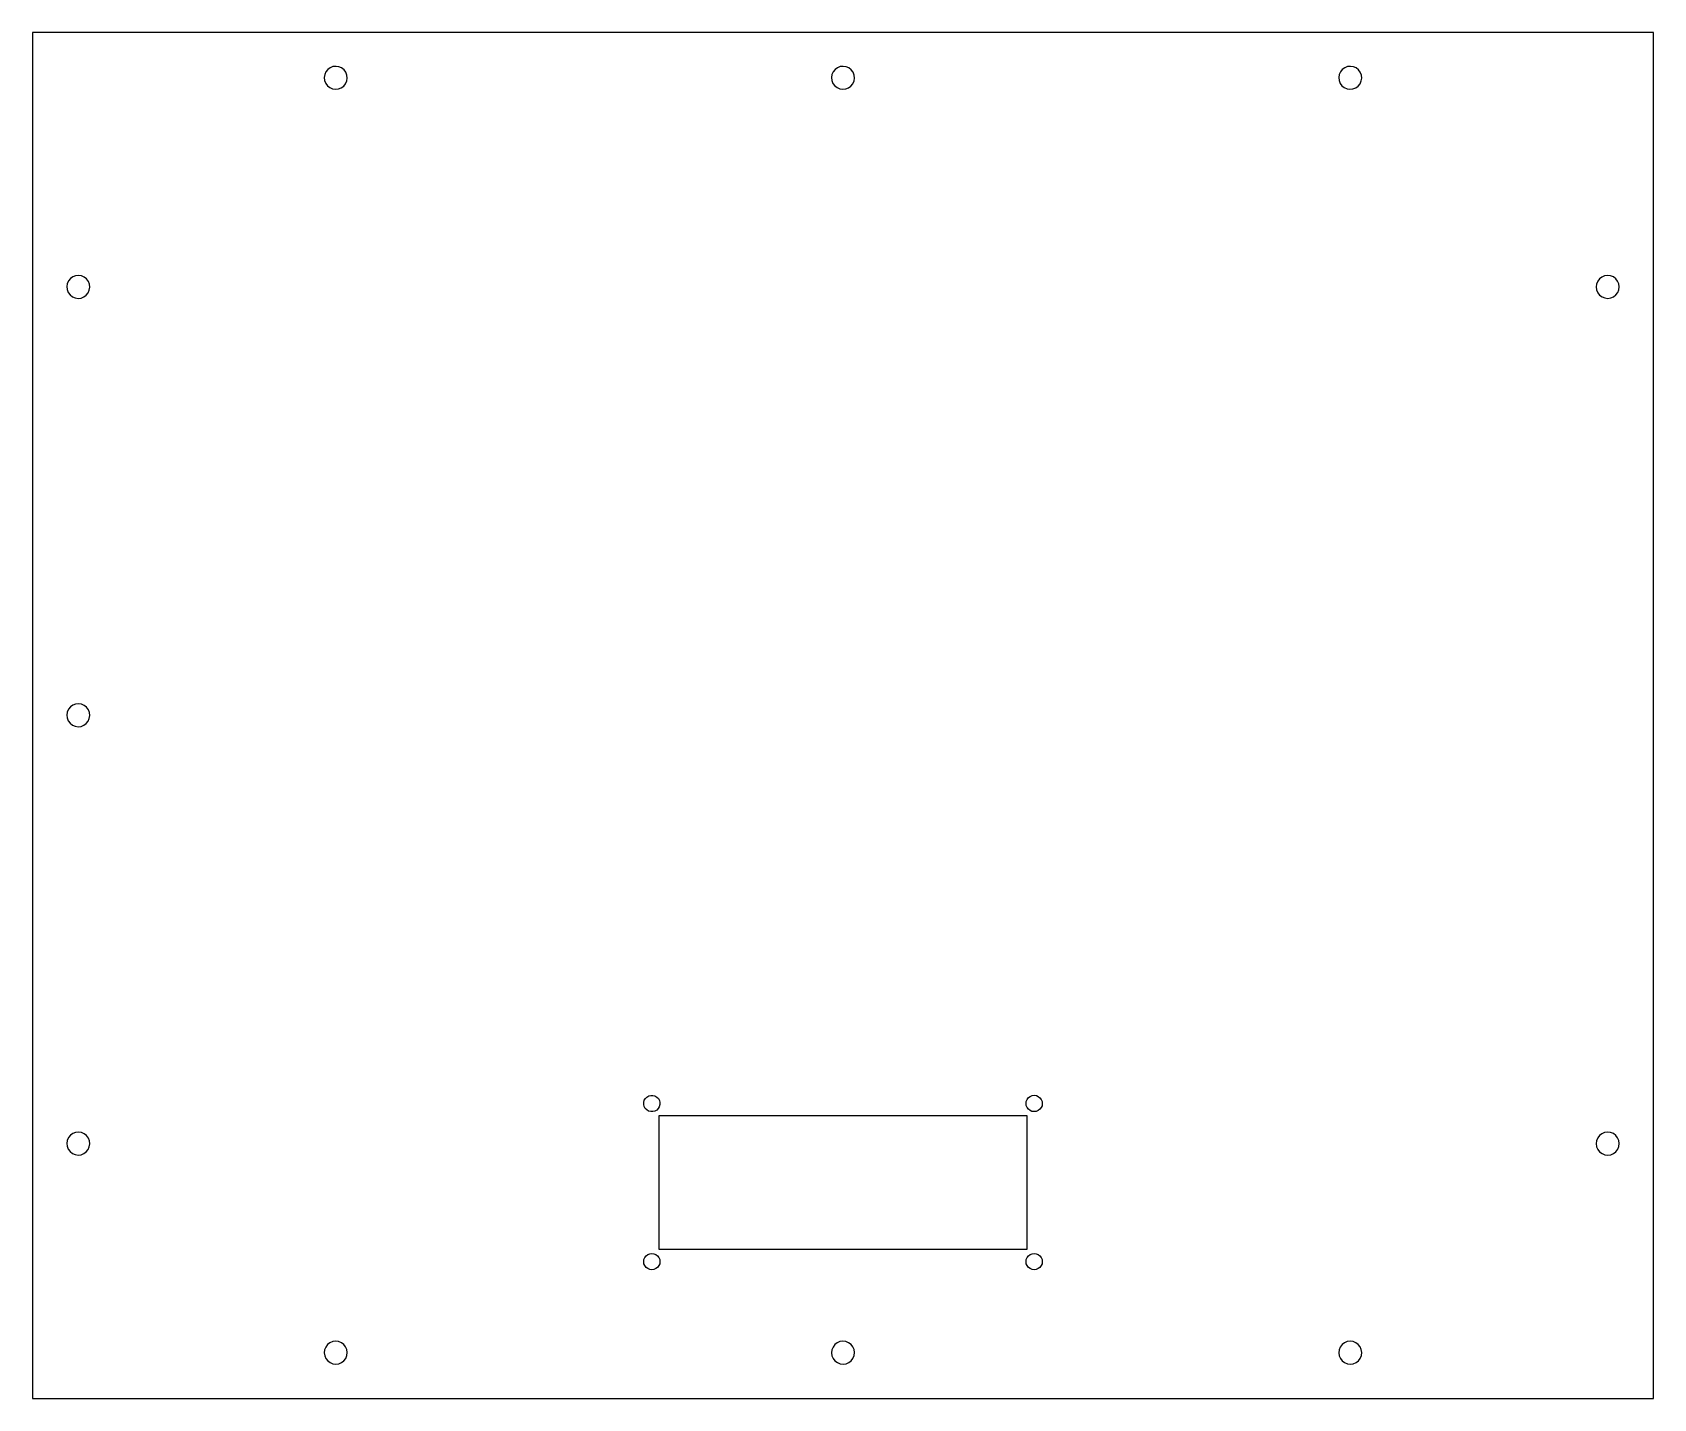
# Model space of a CAD drawing. Extents: x -264 to 54, y -139 to 129.
import ezdxf

# ---------------------------------------------------------------- set-up
doc = ezdxf.new("R2010")
doc.units = 0
doc.header["$MEASUREMENT"] = 0
doc.layers.get('0').update_dxf_attribs({"linetype": 'CONTINUOUS'})

msp = doc.modelspace()

# ---------------------------------------------------------------- linework, layer by layer
for p, q in [((53.61, 129.32), (-264.39, 129.32)), ((-264.39, 129.32), (-264.39, -138.58)), ((53.61, -138.58), (53.61, 129.32)), ((-207.05, 121.05), (-207.14, 120.47)), ((-206.81, 121.59), (-207.05, 121.05)), ((-206.45, 122.05), (-206.81, 121.59)), ((-205.97, 122.39), (-206.45, 122.05)), ((-205.43, 122.61), (-205.97, 122.39)), ((-204.84, 122.67), (-205.43, 122.61)), ((-204.26, 122.58), (-204.84, 122.67)), ((-203.73, 122.35), (-204.26, 122.58)), ((-203.27, 121.98), (-203.73, 122.35)), ((-202.92, 121.51), (-203.27, 121.98)), ((-202.71, 120.96), (-202.92, 121.51)), ((-202.64, 120.38), (-202.71, 120.96)), ((-107.55, 121.05), (-107.64, 120.47)), ((-107.31, 121.59), (-107.55, 121.05)), ((-106.95, 122.05), (-107.31, 121.59)), ((-106.47, 122.39), (-106.95, 122.05)), ((-105.93, 122.61), (-106.47, 122.39)), ((-105.34, 122.67), (-105.93, 122.61)), ((-104.76, 122.58), (-105.34, 122.67)), ((-104.23, 122.35), (-104.76, 122.58)), ((-103.77, 121.98), (-104.23, 122.35)), ((-103.42, 121.51), (-103.77, 121.98)), ((-103.21, 120.96), (-103.42, 121.51)), ((-103.14, 120.38), (-103.21, 120.96)), ((-8.05, 121.05), (-8.14, 120.47)), ((-7.81, 121.59), (-8.05, 121.05)), ((-7.45, 122.05), (-7.81, 121.59)), ((-6.97, 122.39), (-7.45, 122.05)), ((-6.43, 122.61), (-6.97, 122.39)), ((-5.84, 122.67), (-6.43, 122.61)), ((-5.26, 122.58), (-5.84, 122.67)), ((-4.73, 122.35), (-5.26, 122.58)), ((-4.27, 121.98), (-4.73, 122.35)), ((-3.92, 121.51), (-4.27, 121.98)), ((-3.71, 120.96), (-3.92, 121.51)), ((-3.64, 120.38), (-3.71, 120.96)), ((-207.14, 120.47), (-207.07, 119.89)), ((-207.07, 119.89), (-206.86, 119.34)), ((-206.86, 119.34), (-206.51, 118.86)), ((-206.51, 118.86), (-206.05, 118.5)), ((-206.05, 118.5), (-205.52, 118.26)), ((-205.52, 118.26), (-204.94, 118.17)), ((-204.94, 118.17), (-204.35, 118.24)), ((-204.35, 118.24), (-203.8, 118.45)), ((-203.8, 118.45), (-203.33, 118.8)), ((-203.33, 118.8), (-202.96, 119.26)), ((-202.96, 119.26), (-202.73, 119.8)), ((-202.73, 119.8), (-202.64, 120.38)), ((-107.64, 120.47), (-107.57, 119.89)), ((-107.57, 119.89), (-107.36, 119.34)), ((-107.36, 119.34), (-107.01, 118.86)), ((-107.01, 118.86), (-106.55, 118.5)), ((-106.55, 118.5), (-106.02, 118.26)), ((-106.02, 118.26), (-105.44, 118.17)), ((-105.44, 118.17), (-104.85, 118.24)), ((-104.85, 118.24), (-104.3, 118.45)), ((-104.3, 118.45), (-103.83, 118.8)), ((-103.83, 118.8), (-103.46, 119.26)), ((-103.46, 119.26), (-103.23, 119.8)), ((-103.23, 119.8), (-103.14, 120.38)), ((-8.14, 120.47), (-8.07, 119.89)), ((-8.07, 119.89), (-7.86, 119.34)), ((-7.86, 119.34), (-7.51, 118.86)), ((-7.51, 118.86), (-7.05, 118.5)), ((-7.05, 118.5), (-6.52, 118.26)), ((-6.52, 118.26), (-5.94, 118.17)), ((-5.94, 118.17), (-5.35, 118.24)), ((-5.35, 118.24), (-4.8, 118.45)), ((-4.8, 118.45), (-4.33, 118.8)), ((-4.33, 118.8), (-3.96, 119.26)), ((-3.96, 119.26), (-3.73, 119.8)), ((-3.73, 119.8), (-3.64, 120.38)), ((-257.55, 80.05), (-257.64, 79.47)), ((-257.31, 80.59), (-257.55, 80.05)), ((-256.95, 81.05), (-257.31, 80.59)), ((-256.47, 81.39), (-256.95, 81.05)), ((-255.93, 81.61), (-256.47, 81.39)), ((-255.34, 81.67), (-255.93, 81.61)), ((-254.76, 81.58), (-255.34, 81.67)), ((-254.23, 81.35), (-254.76, 81.58)), ((-253.77, 80.98), (-254.23, 81.35)), ((-253.42, 80.51), (-253.77, 80.98)), ((-253.21, 79.96), (-253.42, 80.51)), ((-253.14, 79.38), (-253.21, 79.96)), ((42.43, 79.99), (42.36, 79.41)), ((42.65, 80.53), (42.43, 79.99)), ((43.01, 81), (42.65, 80.53)), ((43.47, 81.36), (43.01, 81)), ((44.01, 81.59), (43.47, 81.36)), ((44.59, 81.67), (44.01, 81.59)), ((45.18, 81.6), (44.59, 81.67)), ((45.72, 81.38), (45.18, 81.6)), ((46.19, 81.03), (45.72, 81.38)), ((46.55, 80.56), (46.19, 81.03)), ((46.78, 80.02), (46.55, 80.56)), ((46.86, 79.44), (46.78, 80.02)), ((-257.64, 79.47), (-257.57, 78.89)), ((-257.57, 78.89), (-257.36, 78.34)), ((-257.36, 78.34), (-257.01, 77.86)), ((-257.01, 77.86), (-256.55, 77.5)), ((-256.55, 77.5), (-256.02, 77.26)), ((-256.02, 77.26), (-255.44, 77.17)), ((-255.44, 77.17), (-254.85, 77.24)), ((-254.85, 77.24), (-254.3, 77.45)), ((-254.3, 77.45), (-253.83, 77.8)), ((-253.83, 77.8), (-253.46, 78.26)), ((-253.46, 78.26), (-253.23, 78.8)), ((-253.23, 78.8), (-253.14, 79.38)), ((42.36, 79.41), (42.44, 78.82)), ((42.44, 78.82), (42.67, 78.28)), ((42.67, 78.28), (43.03, 77.82)), ((43.03, 77.82), (43.5, 77.47)), ((43.5, 77.47), (44.04, 77.25)), ((44.04, 77.25), (44.63, 77.17)), ((44.63, 77.17), (45.21, 77.25)), ((45.21, 77.25), (45.75, 77.48)), ((45.75, 77.48), (46.21, 77.84)), ((46.21, 77.84), (46.57, 78.31)), ((46.57, 78.31), (46.79, 78.86)), ((46.79, 78.86), (46.86, 79.44)), ((-256.95, -2.95), (-257.31, -3.41)), ((-256.47, -2.61), (-256.95, -2.95)), ((-255.93, -2.39), (-256.47, -2.61)), ((-255.34, -2.33), (-255.93, -2.39)), ((-254.76, -2.42), (-255.34, -2.33)), ((-254.23, -2.65), (-254.76, -2.42)), ((-253.77, -3.02), (-254.23, -2.65)), ((-253.42, -3.49), (-253.77, -3.02)), ((-257.55, -3.95), (-257.64, -4.53)), ((-257.64, -4.53), (-257.57, -5.11)), ((-257.57, -5.11), (-257.36, -5.66)), ((-257.31, -3.41), (-257.55, -3.95)), ((-257.36, -5.66), (-257.01, -6.14)), ((-257.01, -6.14), (-256.55, -6.5)), ((-254.3, -6.55), (-253.83, -6.2)), ((-253.83, -6.2), (-253.46, -5.74)), ((-253.46, -5.74), (-253.23, -5.2)), ((-253.21, -4.04), (-253.42, -3.49)), ((-253.23, -5.2), (-253.14, -4.62)), ((-253.14, -4.62), (-253.21, -4.04)), ((-256.55, -6.5), (-256.02, -6.74)), ((-256.02, -6.74), (-255.44, -6.83)), ((-255.44, -6.83), (-254.85, -6.76)), ((-254.85, -6.76), (-254.3, -6.55)), ((-144.15, -79.73), (-143.85, -79.44)), ((-143.85, -79.44), (-143.49, -79.23)), ((-143.49, -79.23), (-143.09, -79.13)), ((-143.09, -79.13), (-142.67, -79.13)), ((-142.67, -79.13), (-142.27, -79.24)), ((-142.27, -79.24), (-141.91, -79.45)), ((-141.91, -79.45), (-141.61, -79.75)), ((-69.01, -79.57), (-68.68, -79.32)), ((-68.68, -79.32), (-68.29, -79.17)), ((-68.29, -79.17), (-67.88, -79.11)), ((-67.88, -79.11), (-67.46, -79.17)), ((-67.46, -79.17), (-67.08, -79.33)), ((-67.08, -79.33), (-66.75, -79.59)), ((-144.48, -80.91), (-144.47, -80.49)), ((-144.37, -81.32), (-144.48, -80.91)), ((-144.47, -80.49), (-144.36, -80.09)), ((-144.17, -81.68), (-144.37, -81.32)), ((-144.36, -80.09), (-144.15, -79.73)), ((-143.87, -81.98), (-144.17, -81.68)), ((-143.51, -82.19), (-143.87, -81.98)), ((-143.11, -82.3), (-143.51, -82.19)), ((-142.69, -82.3), (-143.11, -82.3)), ((-142.29, -82.2), (-142.69, -82.3)), ((-141.92, -81.99), (-142.29, -82.2)), ((-141.63, -81.7), (-141.92, -81.99)), ((-141.42, -81.34), (-141.63, -81.7)), ((-141.61, -79.75), (-141.41, -80.11)), ((-141.3, -80.93), (-141.42, -81.34)), ((-141.41, -80.11), (-141.3, -80.52)), ((-141.3, -80.52), (-141.3, -80.93)), ((-69.49, -80.7), (-69.43, -80.29)), ((-69.44, -81.12), (-69.49, -80.7)), ((-69.28, -81.5), (-69.44, -81.12)), ((-69.43, -80.29), (-69.27, -79.9)), ((-69.03, -81.84), (-69.28, -81.5)), ((-69.27, -79.9), (-69.01, -79.57)), ((-68.7, -82.09), (-69.03, -81.84)), ((-68.32, -82.26), (-68.7, -82.09)), ((-67.9, -82.31), (-68.32, -82.26)), ((-67.49, -82.26), (-67.9, -82.31)), ((-67.1, -82.11), (-67.49, -82.26)), ((-66.77, -81.85), (-67.1, -82.11)), ((-66.51, -81.52), (-66.77, -81.85)), ((-66.75, -79.59), (-66.5, -79.92)), ((-66.35, -81.14), (-66.51, -81.52)), ((-66.5, -79.92), (-66.34, -80.31)), ((-66.29, -80.73), (-66.35, -81.14)), ((-66.34, -80.31), (-66.29, -80.73)), ((-141.49, -83.11), (-141.49, -109.31)), ((-69.29, -83.11), (-141.49, -83.11)), ((-69.29, -109.31), (-69.29, -83.11)), ((-257.55, -87.95), (-257.64, -88.53)), ((-257.64, -88.53), (-257.57, -89.11)), ((-257.31, -87.41), (-257.55, -87.95)), ((-256.95, -86.95), (-257.31, -87.41)), ((-256.47, -86.61), (-256.95, -86.95)), ((-255.93, -86.39), (-256.47, -86.61)), ((-255.34, -86.33), (-255.93, -86.39)), ((-254.76, -86.42), (-255.34, -86.33)), ((-254.23, -86.65), (-254.76, -86.42)), ((-253.77, -87.02), (-254.23, -86.65)), ((-253.42, -87.49), (-253.77, -87.02)), ((-253.21, -88.04), (-253.42, -87.49)), ((-253.23, -89.2), (-253.14, -88.62)), ((-253.14, -88.62), (-253.21, -88.04)), ((42.43, -88.01), (42.36, -88.59)), ((42.36, -88.59), (42.44, -89.18)), ((42.65, -87.47), (42.43, -88.01)), ((43.01, -87), (42.65, -87.47)), ((43.47, -86.64), (43.01, -87)), ((44.01, -86.41), (43.47, -86.64)), ((44.59, -86.33), (44.01, -86.41)), ((45.18, -86.4), (44.59, -86.33)), ((45.72, -86.62), (45.18, -86.4)), ((46.19, -86.97), (45.72, -86.62)), ((46.55, -87.44), (46.19, -86.97)), ((46.78, -87.98), (46.55, -87.44)), ((46.86, -88.56), (46.78, -87.98)), ((46.79, -89.14), (46.86, -88.56)), ((-257.57, -89.11), (-257.36, -89.66)), ((-257.36, -89.66), (-257.01, -90.14)), ((-257.01, -90.14), (-256.55, -90.5)), ((-256.55, -90.5), (-256.02, -90.74)), ((-256.02, -90.74), (-255.44, -90.83)), ((-255.44, -90.83), (-254.85, -90.76)), ((-254.85, -90.76), (-254.3, -90.55)), ((-254.3, -90.55), (-253.83, -90.2)), ((-253.83, -90.2), (-253.46, -89.74)), ((-253.46, -89.74), (-253.23, -89.2)), ((42.44, -89.18), (42.67, -89.72)), ((42.67, -89.72), (43.03, -90.18)), ((43.03, -90.18), (43.5, -90.53)), ((43.5, -90.53), (44.04, -90.75)), ((44.04, -90.75), (44.63, -90.83)), ((44.63, -90.83), (45.21, -90.75)), ((45.21, -90.75), (45.75, -90.52)), ((45.75, -90.52), (46.21, -90.16)), ((46.21, -90.16), (46.57, -89.69)), ((46.57, -89.69), (46.79, -89.14)), ((-144.49, -111.71), (-144.44, -111.3)), ((-144.44, -111.3), (-144.28, -110.91)), ((-144.28, -110.91), (-144.02, -110.58)), ((-144.02, -110.58), (-143.69, -110.33)), ((-143.69, -110.33), (-143.3, -110.17)), ((-143.3, -110.17), (-142.89, -110.11)), ((-142.89, -110.11), (-142.48, -110.17)), ((-142.48, -110.17), (-142.09, -110.33)), ((-142.09, -110.33), (-141.76, -110.58)), ((-141.76, -110.58), (-141.5, -110.91)), ((-141.5, -110.91), (-141.34, -111.3)), ((-141.49, -109.31), (-69.29, -109.31)), ((-141.34, -111.3), (-141.29, -111.71)), ((-69.49, -111.71), (-69.44, -111.3)), ((-69.44, -111.3), (-69.28, -110.91)), ((-69.28, -110.91), (-69.02, -110.58)), ((-69.02, -110.58), (-68.69, -110.33)), ((-68.69, -110.33), (-68.3, -110.17)), ((-68.3, -110.17), (-67.89, -110.11)), ((-67.89, -110.11), (-67.48, -110.17)), ((-67.48, -110.17), (-67.09, -110.33)), ((-67.09, -110.33), (-66.76, -110.58)), ((-66.76, -110.58), (-66.5, -110.91)), ((-66.5, -110.91), (-66.34, -111.3)), ((-66.34, -111.3), (-66.29, -111.71)), ((-144.44, -112.13), (-144.49, -111.71)), ((-144.28, -112.51), (-144.44, -112.13)), ((-144.02, -112.85), (-144.28, -112.51)), ((-143.69, -113.1), (-144.02, -112.85)), ((-143.3, -113.26), (-143.69, -113.1)), ((-142.89, -113.31), (-143.3, -113.26)), ((-142.48, -113.26), (-142.89, -113.31)), ((-142.09, -113.1), (-142.48, -113.26)), ((-141.76, -112.85), (-142.09, -113.1)), ((-141.5, -112.51), (-141.76, -112.85)), ((-141.34, -112.13), (-141.5, -112.51)), ((-141.29, -111.71), (-141.34, -112.13)), ((-69.44, -112.13), (-69.49, -111.71)), ((-69.28, -112.51), (-69.44, -112.13)), ((-69.02, -112.85), (-69.28, -112.51)), ((-68.69, -113.1), (-69.02, -112.85)), ((-68.3, -113.26), (-68.69, -113.1)), ((-67.89, -113.31), (-68.3, -113.26)), ((-67.48, -113.26), (-67.89, -113.31)), ((-67.09, -113.1), (-67.48, -113.26)), ((-66.76, -112.85), (-67.09, -113.1)), ((-66.5, -112.51), (-66.76, -112.85)), ((-66.34, -112.13), (-66.5, -112.51)), ((-66.29, -111.71), (-66.34, -112.13)), ((-207.07, -129.01), (-207.14, -129.59)), ((-207.14, -129.59), (-207.06, -130.18)), ((-206.85, -128.47), (-207.07, -129.01)), ((-207.06, -130.18), (-206.83, -130.72)), ((-206.49, -128), (-206.85, -128.47)), ((-206.03, -127.64), (-206.49, -128)), ((-205.49, -127.41), (-206.03, -127.64)), ((-204.91, -127.33), (-205.49, -127.41)), ((-204.32, -127.4), (-204.91, -127.33)), ((-203.78, -127.62), (-204.32, -127.4)), ((-203.31, -127.97), (-203.78, -127.62)), ((-202.95, -128.44), (-203.31, -127.97)), ((-202.72, -128.98), (-202.95, -128.44)), ((-202.93, -130.69), (-202.71, -130.14)), ((-202.64, -129.56), (-202.72, -128.98)), ((-202.71, -130.14), (-202.64, -129.56)), ((-107.57, -129.01), (-107.64, -129.59)), ((-107.64, -129.59), (-107.56, -130.18)), ((-107.35, -128.47), (-107.57, -129.01)), ((-107.56, -130.18), (-107.33, -130.72)), ((-106.99, -128), (-107.35, -128.47)), ((-106.53, -127.64), (-106.99, -128)), ((-105.99, -127.41), (-106.53, -127.64)), ((-105.41, -127.33), (-105.99, -127.41)), ((-104.82, -127.4), (-105.41, -127.33)), ((-104.28, -127.62), (-104.82, -127.4)), ((-103.81, -127.97), (-104.28, -127.62)), ((-103.45, -128.44), (-103.81, -127.97)), ((-103.22, -128.98), (-103.45, -128.44)), ((-103.43, -130.69), (-103.21, -130.14)), ((-103.14, -129.56), (-103.22, -128.98)), ((-103.21, -130.14), (-103.14, -129.56)), ((-8.07, -129.01), (-8.14, -129.59)), ((-8.14, -129.59), (-8.06, -130.18)), ((-7.85, -128.47), (-8.07, -129.01)), ((-8.06, -130.18), (-7.83, -130.72)), ((-7.49, -128), (-7.85, -128.47)), ((-7.03, -127.64), (-7.49, -128)), ((-6.49, -127.41), (-7.03, -127.64)), ((-5.91, -127.33), (-6.49, -127.41)), ((-5.32, -127.4), (-5.91, -127.33)), ((-4.78, -127.62), (-5.32, -127.4)), ((-4.31, -127.97), (-4.78, -127.62)), ((-3.95, -128.44), (-4.31, -127.97)), ((-3.72, -128.98), (-3.95, -128.44)), ((-3.93, -130.69), (-3.71, -130.14)), ((-3.64, -129.56), (-3.72, -128.98)), ((-3.71, -130.14), (-3.64, -129.56)), ((-206.83, -130.72), (-206.47, -131.18)), ((-206.47, -131.18), (-206, -131.53)), ((-206, -131.53), (-205.46, -131.75)), ((-205.46, -131.75), (-204.87, -131.83)), ((-204.87, -131.83), (-204.29, -131.75)), ((-204.29, -131.75), (-203.75, -131.52)), ((-203.75, -131.52), (-203.29, -131.16)), ((-203.29, -131.16), (-202.93, -130.69)), ((-107.33, -130.72), (-106.97, -131.18)), ((-106.97, -131.18), (-106.5, -131.53)), ((-106.5, -131.53), (-105.96, -131.75)), ((-105.96, -131.75), (-105.37, -131.83)), ((-105.37, -131.83), (-104.79, -131.75)), ((-104.79, -131.75), (-104.25, -131.52)), ((-104.25, -131.52), (-103.79, -131.16)), ((-103.79, -131.16), (-103.43, -130.69)), ((-7.83, -130.72), (-7.47, -131.18)), ((-7.47, -131.18), (-7, -131.53)), ((-7, -131.53), (-6.46, -131.75)), ((-6.46, -131.75), (-5.87, -131.83)), ((-5.87, -131.83), (-5.29, -131.75)), ((-5.29, -131.75), (-4.75, -131.52)), ((-4.75, -131.52), (-4.29, -131.16)), ((-4.29, -131.16), (-3.93, -130.69)), ((-264.39, -138.58), (53.61, -138.58))]:
    msp.add_line(p, q)

doc.saveas('drawing.dxf')
